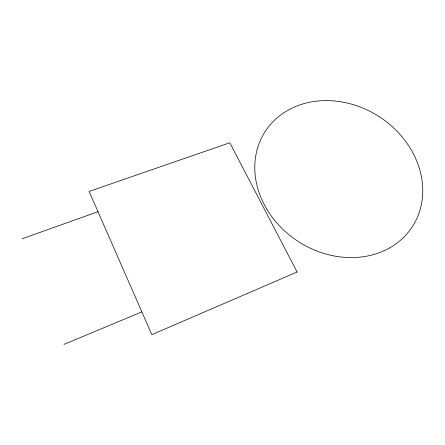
<?xml version="1.0" encoding="UTF-8"?>
<svg xmlns="http://www.w3.org/2000/svg" width="445" height="445" viewBox="0 0 445 445"><rect width="100%" height="100%" fill="white"/><g stroke="black" fill="none" stroke-linecap="round" stroke-linejoin="round"><path stroke-width="0.67" d="M63.98 344.386L141.86 311.884M22.25 238.754L97.989 211.67M297.115 272.001L151.84 334.662L89.117 191.417L229.809 142.773L297.115 272.001M267.078 209.623A87.632 74.393 32.7 0 0 412.504 226.444A87.632 74.393 32.7 0 0 336.715 101.21A87.632 74.393 32.7 0 0 267.078 209.623"/></g></svg>
